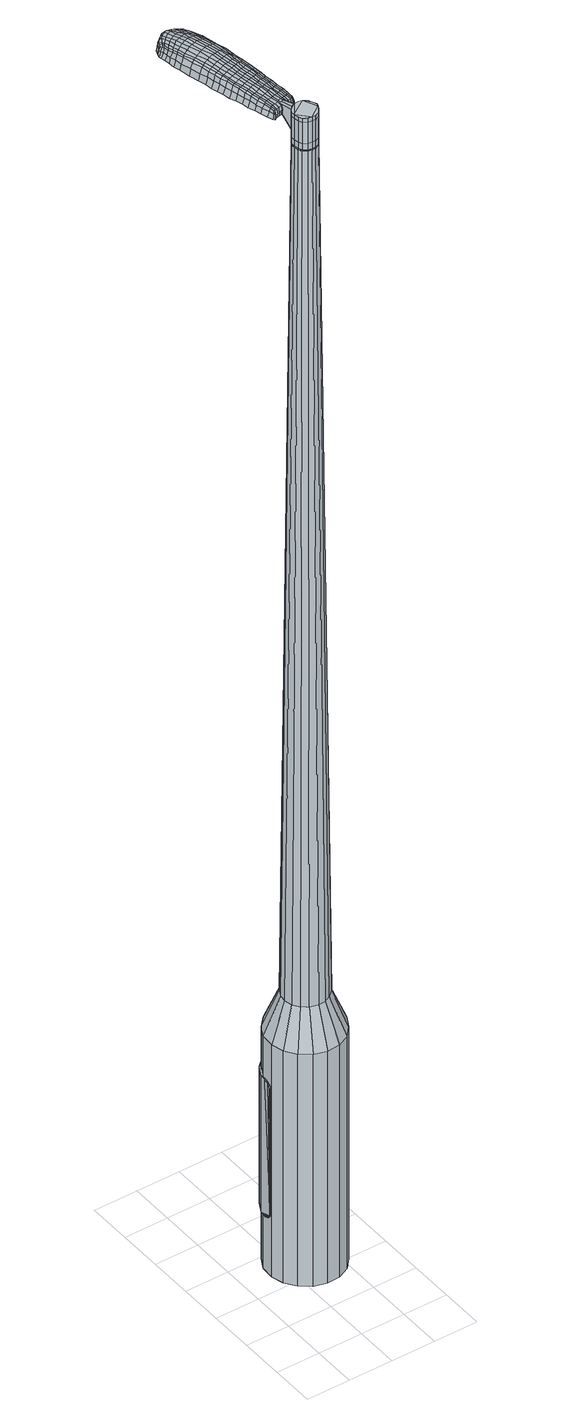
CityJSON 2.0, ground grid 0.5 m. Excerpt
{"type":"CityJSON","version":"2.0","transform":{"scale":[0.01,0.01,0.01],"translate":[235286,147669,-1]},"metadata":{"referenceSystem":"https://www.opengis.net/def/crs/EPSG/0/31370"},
"CityObjects":{
"object1":{"type":"GenericCityObject","attributes":{"cluster":297,"mean_distance_to_centroid":0.318,"new_centroid_x":235286.74,"new_centroid_y":147670.22,"mean_distance_to_camera":7.97,"H1":10.51,"H2":10.22,"Z_final":112.22,"cluster2":-1,"proj_x":235292.25,"proj_y":147668.83,"id_line":52504,"bearing_l":194.18,"distance":5.68,"orientation":"right","G_obj":104.18},"geometry":[{"type":"MultiSurface","lod":"2","boundaries":[[[0,1,2,3]],[[1,4,5,2]],[[4,6,7,5]],[[6,8,9,7]],[[8,10,11,9]],[[10,12,13,11]],[[12,14,15,13]],[[14,16,17,15]],[[16,18,19,17]],[[18,20,21,19]],[[20,22,23,21]],[[22,24,25,23]],[[24,26,27,25]],[[26,28,29,27]],[[28,30,31,29]],[[30,32,33,31]],[[32,34,35,33]],[[34,0,3,35]],[[36,37,38,39]],[[38,40,41,42]],[[41,43,42]],[[42,44,45,46]],[[45,47,46]],[[46,48,49,50]],[[49,51,50]],[[42,46,50,38]],[[50,52,39,38]],[[53,36,39]],[[2,5,7,35]],[[7,9,11,15]],[[11,13,15]],[[15,17,19,23]],[[19,21,23]],[[23,25,27,31]],[[27,29,31]],[[15,23,31,7]],[[31,33,35,7]],[[3,2,35]],[[1,0,54,55]],[[0,34,56,54]],[[34,32,57,56]],[[32,30,58,57]],[[30,28,59,58]],[[28,26,60,59]],[[26,24,61,60]],[[24,22,62,61]],[[22,20,63,62]],[[20,18,64,63]],[[18,16,65,64]],[[16,14,66,65]],[[14,12,67,66]],[[12,10,68,67]],[[10,8,69,68]],[[8,6,70,69]],[[6,4,71,70]],[[4,1,55,71]],[[55,54,72,73]],[[54,56,74,72]],[[56,57,75,74]],[[57,58,76,75]],[[58,59,77,76]],[[59,60,78,77]],[[60,61,79,78]],[[61,62,80,79]],[[62,63,81,80]],[[63,64,82,81]],[[64,65,83,82]],[[65,66,84,83]],[[66,67,85,84]],[[67,68,86,85]],[[68,69,87,86]],[[69,70,88,87]],[[70,71,89,88]],[[71,55,73,89]],[[90,91,92,93]],[[94,95,91,90]],[[96,97,95,94]],[[98,99,97,96]],[[77,100,99,98]],[[78,101,100,77]],[[102,103,101,78]],[[104,105,103,102]],[[106,107,105,104]],[[108,109,107,106]],[[110,111,109,108]],[[84,112,111,110]],[[85,113,112,84]],[[114,115,113,85]],[[87,116,115,114]],[[117,118,116,87]],[[119,120,118,117]],[[93,92,120,119]],[[121,122,123,124]],[[125,121,124,126]],[[127,125,126,128]],[[129,127,128,130]],[[131,129,130,132]],[[133,131,132,134]],[[135,133,134,136]],[[137,135,136,138]],[[139,137,138,140]],[[141,139,140,142]],[[143,141,142,144]],[[145,143,144,146]],[[147,145,146,148]],[[149,147,148,150]],[[151,149,150,152]],[[153,151,152,154]],[[73,72,90,93]],[[72,74,94,90]],[[74,75,96,94]],[[75,76,98,96]],[[76,77,98]],[[79,102,78]],[[79,80,104,102]],[[80,81,106,104]],[[81,82,108,106]],[[82,83,110,108]],[[83,84,110]],[[86,114,85]],[[86,87,114]],[[88,117,87]],[[88,89,119,117]],[[89,73,93,119]],[[155,156,92,91]],[[156,157,120,92]],[[157,158,118,120]],[[158,116,118]],[[159,115,116]],[[159,113,115]],[[160,111,112]],[[160,161,109,111]],[[161,162,107,109]],[[162,163,105,107]],[[163,164,103,105]],[[164,101,103]],[[165,99,100]],[[165,166,97,99]],[[166,167,95,97]],[[167,155,91,95]],[[39,52,153,168]],[[156,155,169,154]],[[53,39,168,122]],[[155,167,123,169]],[[36,53,122,121]],[[167,166,124,123]],[[37,36,121,125]],[[166,165,126,124]],[[38,37,125,127]],[[165,100,128,126]],[[40,38,127,129]],[[100,101,130,128]],[[41,40,129,131]],[[101,164,132,130]],[[43,41,131,133]],[[164,163,134,132]],[[42,43,133,135]],[[163,162,136,134]],[[44,42,135,137]],[[162,161,138,136]],[[45,44,137,139]],[[161,160,140,138]],[[47,45,139,141]],[[160,112,142,140]],[[46,47,141,143]],[[112,113,144,142]],[[48,46,143,145]],[[113,159,146,144]],[[49,48,145,147]],[[159,116,148,146]],[[51,49,147,149]],[[116,158,150,148]],[[50,51,149,151]],[[158,157,152,150]],[[52,50,151,153]],[[157,156,154,152]],[[153,154,170,171]],[[154,169,172,170]],[[169,123,173,172]],[[123,122,174,173]],[[122,168,175,174]],[[168,153,171,175]],[[176,177,178,179]],[[180,176,179,181]],[[176,180,182,183]],[[177,176,183,184]],[[185,186,187,188]],[[189,185,188,190]],[[185,189,191,192]],[[186,185,192,193]],[[194,195,196,197]],[[198,194,197,199]],[[194,198,200,201]],[[195,194,201,202]],[[203,204,205,206]],[[207,203,206,208]],[[203,207,209,210]],[[204,203,210,211]],[[212,213,214,215]],[[216,212,215,217]],[[212,216,218,219]],[[213,212,219,220]],[[221,222,223,224]],[[225,221,224,226]],[[221,225,227,228]],[[222,221,228,229]],[[230,231,232,233]],[[222,230,233,223]],[[230,222,229,234]],[[231,230,234,235]],[[236,237,238,239]],[[231,236,239,232]],[[236,231,235,240]],[[237,236,240,241]],[[242,180,181,243]],[[237,242,243,238]],[[242,237,241,244]],[[180,242,244,182]],[[245,246,247,248]],[[249,245,248,250]],[[245,249,251,252]],[[246,245,252,253]],[[254,255,256,257]],[[246,254,257,247]],[[254,246,253,258]],[[255,254,258,259]],[[260,261,262,263]],[[255,260,263,256]],[[260,255,259,264]],[[261,260,264,265]],[[266,267,268,269]],[[261,266,269,262]],[[266,261,265,270]],[[267,266,270,271]],[[272,177,184,273]],[[267,272,273,268]],[[272,267,271,274]],[[177,272,274,178]],[[275,276,277,278]],[[279,275,278,280]],[[275,279,281,282]],[[276,275,282,283]],[[284,285,286,287]],[[276,284,287,277]],[[284,276,283,288]],[[285,284,288,289]],[[290,291,292,293]],[[285,290,293,286]],[[290,285,289,294]],[[291,290,294,295]],[[296,189,190,297]],[[291,296,297,292]],[[296,291,295,298]],[[189,296,298,191]],[[299,300,301,302]],[[303,299,302,304]],[[299,303,305,306]],[[300,299,306,307]],[[308,309,310,311]],[[300,308,311,301]],[[308,300,307,312]],[[309,308,312,313]],[[314,315,316,317]],[[309,314,317,310]],[[314,309,313,318]],[[315,314,318,319]],[[320,321,322,323]],[[315,320,323,316]],[[320,315,319,324]],[[321,320,324,325]],[[326,186,193,327]],[[321,326,327,322]],[[326,321,325,328]],[[186,326,328,187]],[[329,215,214,330]],[[331,329,330,332]],[[329,331,333,334]],[[215,329,334,217]],[[335,331,332,336]],[[337,335,336,338]],[[335,337,339,340]],[[331,335,340,333]],[[341,337,338,342]],[[343,341,342,344]],[[341,343,345,346]],[[337,341,346,339]],[[347,343,344,348]],[[349,347,348,350]],[[347,349,351,352]],[[343,347,352,345]],[[353,349,350,354]],[[204,353,354,205]],[[353,204,211,355]],[[349,353,355,351]],[[356,357,202,201]],[[358,356,201,200]],[[356,358,359,360]],[[357,356,360,361]],[[362,363,361,360]],[[364,362,360,359]],[[362,364,365,366]],[[363,362,366,367]],[[368,369,367,366]],[[370,368,366,365]],[[368,370,371,372]],[[369,368,372,373]],[[374,375,373,372]],[[376,374,372,371]],[[374,376,209,207]],[[375,374,207,208]],[[377,378,379,380]],[[279,377,380,281]],[[377,279,280,381]],[[378,377,381,382]],[[383,198,199,384]],[[378,383,384,379]],[[383,378,382,385]],[[198,383,385,200]],[[386,387,388,389]],[[225,386,389,227]],[[386,225,226,390]],[[387,386,390,391]],[[392,393,394,395]],[[387,392,395,388]],[[392,387,391,396]],[[393,392,396,397]],[[398,195,202,399]],[[393,398,399,394]],[[398,393,397,400]],[[195,398,400,196]],[[401,402,403,404]],[[183,401,404,184]],[[401,183,182,405]],[[402,401,405,406]],[[407,408,409,410]],[[402,407,410,403]],[[407,402,406,411]],[[408,407,411,412]],[[413,206,205,414]],[[408,413,414,409]],[[413,408,412,415]],[[206,413,415,208]],[[416,417,418,419]],[[188,416,419,190]],[[416,188,187,420]],[[417,416,420,421]],[[422,210,209,423]],[[417,422,423,418]],[[422,417,421,424]],[[210,422,424,211]],[[425,426,427,428]],[[303,425,428,305]],[[425,303,304,429]],[[426,425,429,430]],[[431,216,217,432]],[[426,431,432,427]],[[431,426,430,433]],[[216,431,433,218]],[[434,435,436,437]],[[249,434,437,251]],[[434,249,250,438]],[[435,434,438,439]],[[440,441,442,443]],[[435,440,443,436]],[[440,435,439,444]],[[441,440,444,445]],[[446,213,220,447]],[[441,446,447,442]],[[446,441,445,448]],[[213,446,448,214]],[[449,450,439,438]],[[248,449,438,250]],[[449,248,247,451]],[[450,449,451,452]],[[453,454,445,444]],[[450,453,444,439]],[[453,450,452,455]],[[454,453,455,456]],[[457,330,214,448]],[[454,457,448,445]],[[457,454,456,458]],[[330,457,458,332]],[[459,460,461,462]],[[306,459,462,307]],[[459,306,305,428]],[[460,459,428,427]],[[463,334,333,464]],[[460,463,464,461]],[[463,460,427,432]],[[334,463,432,217]],[[465,466,452,451]],[[257,465,451,247]],[[465,257,256,467]],[[466,465,467,468]],[[469,470,456,455]],[[466,469,455,452]],[[469,466,468,471]],[[470,469,471,472]],[[473,336,332,458]],[[470,473,458,456]],[[473,470,472,474]],[[336,473,474,338]],[[475,476,477,478]],[[312,475,478,313]],[[475,312,307,462]],[[476,475,462,461]],[[479,340,339,480]],[[476,479,480,477]],[[479,476,461,464]],[[340,479,464,333]],[[481,482,468,467]],[[263,481,467,256]],[[481,263,262,483]],[[482,481,483,484]],[[485,486,472,471]],[[482,485,471,468]],[[485,482,484,487]],[[486,485,487,488]],[[489,342,338,474]],[[486,489,474,472]],[[489,486,488,490]],[[342,489,490,344]],[[491,492,493,494]],[[318,491,494,319]],[[491,318,313,478]],[[492,491,478,477]],[[495,346,345,496]],[[492,495,496,493]],[[495,492,477,480]],[[346,495,480,339]],[[497,498,484,483]],[[269,497,483,262]],[[497,269,268,499]],[[498,497,499,500]],[[501,502,488,487]],[[498,501,487,484]],[[501,498,500,503]],[[502,501,503,504]],[[505,348,344,490]],[[502,505,490,488]],[[505,502,504,506]],[[348,505,506,350]],[[507,508,509,510]],[[324,507,510,325]],[[507,324,319,494]],[[508,507,494,493]],[[511,352,351,512]],[[508,511,512,509]],[[511,508,493,496]],[[352,511,496,345]],[[513,514,500,499]],[[273,513,499,268]],[[513,273,184,404]],[[514,513,404,403]],[[515,516,504,503]],[[514,515,503,500]],[[515,514,403,410]],[[516,515,410,409]],[[517,354,350,506]],[[516,517,506,504]],[[517,516,409,414]],[[354,517,414,205]],[[518,519,421,420]],[[328,518,420,187]],[[518,328,325,510]],[[519,518,510,509]],[[520,355,211,424]],[[519,520,424,421]],[[520,519,509,512]],[[355,520,512,351]],[[521,522,382,381]],[[278,521,381,280]],[[521,278,277,523]],[[522,521,523,524]],[[525,358,200,385]],[[522,525,385,382]],[[525,522,524,526]],[[358,525,526,359]],[[527,528,529,530]],[[228,527,530,229]],[[527,228,227,389]],[[528,527,389,388]],[[531,532,533,534]],[[528,531,534,529]],[[531,528,388,395]],[[532,531,395,394]],[[535,357,361,536]],[[532,535,536,533]],[[535,532,394,399]],[[357,535,399,202]],[[537,538,524,523]],[[287,537,523,277]],[[537,287,286,539]],[[538,537,539,540]],[[541,364,359,526]],[[538,541,526,524]],[[541,538,540,542]],[[364,541,542,365]],[[543,544,545,546]],[[234,543,546,235]],[[543,234,229,530]],[[544,543,530,529]],[[547,548,549,550]],[[544,547,550,545]],[[547,544,529,534]],[[548,547,534,533]],[[551,363,367,552]],[[548,551,552,549]],[[551,548,533,536]],[[363,551,536,361]],[[553,554,540,539]],[[293,553,539,286]],[[553,293,292,555]],[[554,553,555,556]],[[557,370,365,542]],[[554,557,542,540]],[[557,554,556,558]],[[370,557,558,371]],[[559,560,561,562]],[[240,559,562,241]],[[559,240,235,546]],[[560,559,546,545]],[[563,564,565,566]],[[560,563,566,561]],[[563,560,545,550]],[[564,563,550,549]],[[567,369,373,568]],[[564,567,568,565]],[[567,564,549,552]],[[369,567,552,367]],[[569,570,556,555]],[[297,569,555,292]],[[569,297,190,419]],[[570,569,419,418]],[[571,376,371,558]],[[570,571,558,556]],[[571,570,418,423]],[[376,571,423,209]],[[572,573,406,405]],[[244,572,405,182]],[[572,244,241,562]],[[573,572,562,561]],[[574,575,412,411]],[[573,574,411,406]],[[574,573,561,566]],[[575,574,566,565]],[[576,375,208,415]],[[575,576,415,412]],[[576,575,565,568]],[[375,576,568,373]],[[577,578,579,580]],[[580,579,581,582]],[[583,581,579,584]],[[584,579,578,585]],[[586,587,588,589]],[[589,588,590,591]],[[592,590,588,593]],[[593,588,587,594]],[[595,596,597,598]],[[598,597,599,600]],[[601,599,597,602]],[[602,597,596,603]],[[604,605,606,607]],[[607,606,608,609]],[[610,608,606,611]],[[611,606,605,612]],[[613,614,615,616]],[[616,615,617,618]],[[619,617,615,620]],[[620,615,614,621]],[[622,623,624,625]],[[625,624,626,627]],[[628,626,624,629]],[[629,624,623,630]],[[631,632,633,634]],[[634,633,623,622]],[[630,623,633,635]],[[635,633,632,636]],[[637,638,639,640]],[[640,639,632,631]],[[636,632,639,641]],[[641,639,638,642]],[[582,581,643,644]],[[644,643,638,637]],[[642,638,643,645]],[[645,643,581,583]],[[646,647,648,649]],[[649,648,650,651]],[[652,650,648,653]],[[653,648,647,654]],[[655,656,657,658]],[[658,657,647,646]],[[654,647,657,659]],[[659,657,656,660]],[[661,662,663,664]],[[664,663,656,655]],[[660,656,663,665]],[[665,663,662,666]],[[667,668,669,670]],[[670,669,662,661]],[[666,662,669,671]],[[671,669,668,672]],[[585,578,673,674]],[[674,673,668,667]],[[672,668,673,675]],[[675,673,578,577]],[[676,677,678,679]],[[679,678,680,681]],[[682,680,678,683]],[[683,678,677,684]],[[685,686,687,688]],[[688,687,677,676]],[[684,677,687,689]],[[689,687,686,690]],[[691,692,693,694]],[[694,693,686,685]],[[690,686,693,695]],[[695,693,692,696]],[[591,590,697,698]],[[698,697,692,691]],[[696,692,697,699]],[[699,697,590,592]],[[700,701,702,703]],[[703,702,704,705]],[[706,704,702,707]],[[707,702,701,708]],[[709,710,711,712]],[[712,711,701,700]],[[708,701,711,713]],[[713,711,710,714]],[[715,716,717,718]],[[718,717,710,709]],[[714,710,717,719]],[[719,717,716,720]],[[721,722,723,724]],[[724,723,716,715]],[[720,716,723,725]],[[725,723,722,726]],[[594,587,727,728]],[[728,727,722,721]],[[726,722,727,729]],[[729,727,587,586]],[[613,616,730,731]],[[731,730,732,733]],[[734,732,730,735]],[[735,730,616,618]],[[733,732,736,737]],[[737,736,738,739]],[[740,738,736,741]],[[741,736,732,734]],[[739,738,742,743]],[[743,742,744,745]],[[746,744,742,747]],[[747,742,738,740]],[[745,744,748,749]],[[749,748,750,751]],[[752,750,748,753]],[[753,748,744,746]],[[751,750,754,755]],[[755,754,605,604]],[[612,605,754,756]],[[756,754,750,752]],[[603,757,758,602]],[[602,758,759,601]],[[760,759,758,761]],[[761,758,757,762]],[[762,763,764,761]],[[761,764,765,760]],[[766,765,764,767]],[[767,764,763,768]],[[768,769,770,767]],[[767,770,771,766]],[[772,771,770,773]],[[773,770,769,774]],[[774,775,776,773]],[[773,776,777,772]],[[610,777,776,608]],[[608,776,775,609]],[[778,779,780,781]],[[781,780,680,682]],[[681,680,780,782]],[[782,780,779,783]],[[600,599,784,785]],[[785,784,779,778]],[[783,779,784,786]],[[786,784,599,601]],[[787,788,789,790]],[[790,789,626,628]],[[627,626,789,791]],[[791,789,788,792]],[[793,794,795,796]],[[796,795,788,787]],[[792,788,795,797]],[[797,795,794,798]],[[603,596,799,800]],[[800,799,794,793]],[[798,794,799,801]],[[801,799,596,595]],[[802,803,804,805]],[[805,804,584,585]],[[583,584,804,806]],[[806,804,803,807]],[[808,809,810,811]],[[811,810,803,802]],[[807,803,810,812]],[[812,810,809,813]],[[604,607,814,815]],[[815,814,809,808]],[[813,809,814,816]],[[816,814,607,609]],[[817,818,819,820]],[[820,819,589,591]],[[586,589,819,821]],[[821,819,818,822]],[[610,611,823,824]],[[824,823,818,817]],[[822,818,823,825]],[[825,823,611,612]],[[826,827,828,829]],[[829,828,704,706]],[[705,704,828,830]],[[830,828,827,831]],[[618,617,832,833]],[[833,832,827,826]],[[831,827,832,834]],[[834,832,617,619]],[[835,836,837]],[[837,836,650,652]],[[651,650,836,838]],[[838,836,835,839]],[[840,841,842,843]],[[843,842,835,837]],[[839,835,842,844]],[[844,842,841,845]],[[621,614,846,847]],[[847,846,841,840]],[[845,841,846,848]],[[848,846,614,613]],[[839,849,850,838]],[[838,850,649,651]],[[646,649,850,851]],[[850,849,851]],[[845,852,853,844]],[[844,853,849,839]],[[851,849,853,854]],[[854,853,852,855]],[[613,731,856,848]],[[848,856,852,845]],[[855,852,856,857]],[[857,856,731,733]],[[858,859,860,861]],[[861,860,707,708]],[[706,707,860,829]],[[829,860,859,826]],[[734,735,862,863]],[[863,862,859,858]],[[826,859,862,833]],[[833,862,735,618]],[[864,865,851]],[[851,865,658,646]],[[655,658,865,866]],[[866,865,864,867]],[[855,868,869,854]],[[854,869,864,851]],[[867,864,869,870]],[[870,869,868,871]],[[733,737,872,857]],[[857,872,868,855]],[[871,868,872,873]],[[873,872,737,739]],[[874,875,876,877]],[[877,876,713,714]],[[708,713,876,861]],[[861,876,875,858]],[[740,741,878,879]],[[879,878,875,874]],[[858,875,878,863]],[[863,878,741,734]],[[867,880,881,866]],[[866,881,664,655]],[[661,664,881,882]],[[882,881,880,883]],[[871,884,885,870]],[[870,885,880,867]],[[883,880,885,886]],[[886,885,884,887]],[[739,743,888,873]],[[873,888,884,871]],[[887,884,888,889]],[[889,888,743,745]],[[890,891,892,893]],[[893,892,719,720]],[[714,719,892,877]],[[877,892,891,874]],[[746,747,894,895]],[[895,894,891,890]],[[874,891,894,879]],[[879,894,747,740]],[[883,896,897,882]],[[882,897,670,661]],[[667,670,897,898]],[[898,897,896,899]],[[887,900,901,886]],[[886,901,896,883]],[[899,896,901,902]],[[902,901,900,903]],[[745,749,904,889]],[[889,904,900,887]],[[903,900,904,905]],[[905,904,749,751]],[[906,907,908,909]],[[909,908,725,726]],[[720,725,908,893]],[[893,908,907,890]],[[752,753,910,911]],[[911,910,907,906]],[[890,907,910,895]],[[895,910,753,746]],[[899,912,913,898]],[[898,913,674,667]],[[585,674,913,805]],[[805,913,912,802]],[[903,914,915,902]],[[902,915,912,899]],[[802,912,915,811]],[[811,915,914,808]],[[751,755,916,905]],[[905,916,914,903]],[[808,914,916,815]],[[815,916,755,604]],[[822,917,918,821]],[[821,918,729,586]],[[726,729,918,909]],[[909,918,917,906]],[[612,756,919,825]],[[825,919,917,822]],[[906,917,919,911]],[[911,919,756,752]],[[783,920,921,782]],[[782,921,679,681]],[[676,679,921,922]],[[922,921,920,923]],[[601,759,924,786]],[[786,924,920,783]],[[923,920,924,925]],[[925,924,759,760]],[[926,927,928,929]],[[929,928,629,630]],[[628,629,928,790]],[[790,928,927,787]],[[930,931,932,933]],[[933,932,927,926]],[[787,927,932,796]],[[796,932,931,793]],[[762,757,934,935]],[[935,934,931,930]],[[793,931,934,800]],[[800,934,757,603]],[[923,936,937,922]],[[922,937,688,676]],[[685,688,937,938]],[[938,937,936,939]],[[760,765,940,925]],[[925,940,936,923]],[[939,936,940,941]],[[941,940,765,766]],[[942,943,944,945]],[[945,944,635,636]],[[630,635,944,929]],[[929,944,943,926]],[[946,947,948,949]],[[949,948,943,942]],[[926,943,948,933]],[[933,948,947,930]],[[768,763,950,951]],[[951,950,947,946]],[[930,947,950,935]],[[935,950,763,762]],[[939,952,953,938]],[[938,953,694,685]],[[691,694,953,954]],[[954,953,952,955]],[[766,771,956,941]],[[941,956,952,939]],[[955,952,956,957]],[[957,956,771,772]],[[958,959,960,961]],[[961,960,641,642]],[[636,641,960,945]],[[945,960,959,942]],[[962,963,964,965]],[[965,964,959,958]],[[942,959,964,949]],[[949,964,963,946]],[[774,769,966,967]],[[967,966,963,962]],[[946,963,966,951]],[[951,966,769,768]],[[955,968,969,954]],[[954,969,698,691]],[[591,698,969,820]],[[820,969,968,817]],[[772,777,970,957]],[[957,970,968,955]],[[817,968,970,824]],[[824,970,777,610]],[[807,971,972,806]],[[806,972,645,583]],[[642,645,972,961]],[[961,972,971,958]],[[813,973,974,812]],[[812,974,971,807]],[[958,971,974,965]],[[965,974,973,962]],[[609,775,975,816]],[[816,975,973,813]],[[962,973,975,967]],[[967,975,775,774]],[[577,580,179,178]],[[580,582,181,179]],[[592,593,192,191]],[[593,594,193,192]],[[595,598,197,196]],[[598,600,199,197]],[[619,620,219,218]],[[620,621,220,219]],[[622,625,224,223]],[[625,627,226,224]],[[631,634,233,232]],[[634,622,223,233]],[[637,640,239,238]],[[640,631,232,239]],[[582,644,243,181]],[[644,637,238,243]],[[652,653,252,251]],[[653,654,253,252]],[[654,659,258,253]],[[659,660,259,258]],[[660,665,264,259]],[[665,666,265,264]],[[666,671,270,265]],[[671,672,271,270]],[[672,675,274,271]],[[675,577,178,274]],[[682,683,282,281]],[[683,684,283,282]],[[684,689,288,283]],[[689,690,289,288]],[[690,695,294,289]],[[695,696,295,294]],[[696,699,298,295]],[[699,592,191,298]],[[700,703,302,301]],[[703,705,304,302]],[[709,712,311,310]],[[712,700,301,311]],[[715,718,317,316]],[[718,709,310,317]],[[721,724,323,322]],[[724,715,316,323]],[[594,728,327,193]],[[728,721,322,327]],[[778,781,380,379]],[[781,682,281,380]],[[600,785,384,199]],[[785,778,379,384]],[[627,791,390,226]],[[791,792,391,390]],[[792,797,396,391]],[[797,798,397,396]],[[798,801,400,397]],[[801,595,196,400]],[[705,830,429,304]],[[830,831,430,429]],[[831,834,433,430]],[[834,619,218,433]],[[837,437,436]],[[837,652,251,437]],[[840,843,443,442]],[[843,837,436,443]],[[621,847,447,220]],[[847,840,442,447]],[[976,977,978,979]],[[980,981,979,978]],[[982,983,984,985]],[[986,987,988,989]],[[977,990,991,978]],[[992,980,978,991]],[[993,982,985,994]],[[995,996,987,986]],[[990,997,998,991]],[[998,999,992,991]],[[1000,993,994,1001]],[[1002,996,995,1003]],[[997,1004,1005,998]],[[1005,1006,999,998]],[[1007,1000,1001,1008]],[[1009,1002,1003,1010]],[[1011,1012,1013,1014]],[[1015,1016,1012,1011]],[[1015,1017,1018,1016]],[[1017,1019,1020,1018]],[[1021,1022,1023,1024]],[[1025,1026,1022,1021]],[[1027,1028,1026,1025]],[[1029,1030,1028,1027]],[[1024,1013,1012,1021]],[[1021,1012,1016,1025]],[[1016,1018,1027,1025]],[[1018,1020,1029,1027]],[[985,984,981,980]],[[994,985,980,992]],[[999,1001,994,992]],[[1006,1008,1001,999]],[[986,989,983,982]],[[995,986,982,993]],[[1003,995,993,1000]],[[1010,1003,1000,1007]],[[987,1011,1014,988]],[[996,1015,1011,987]],[[1017,1015,996,1002]],[[1019,1017,1002,1009]],[[1031,1032,1033,1034]],[[1033,1035,1036,1037]],[[1033,1037,1038,1039]],[[1033,1039,1034]],[[1040,1031,1034,1041]],[[1042,1041,1034,1043]],[[1044,1043,1034]],[[1045,1033,1032,1046]],[[1047,1045,1046,1048]],[[1049,1047,1048,1050]],[[1051,1049,1050,1052]],[[1053,1051,1052,1054]],[[1054,1055,1056,1057]],[[1054,1057,1058,1059]],[[1054,1059,1060,1061]],[[1060,1062,1063,1064]],[[1060,1064,1065,1066]],[[1060,1066,1061]],[[1054,1061,1053]],[[1067,1068,1032,1031]],[[1069,1070,1035,1033]],[[1071,1072,1044,1034]],[[1068,1073,1046,1032]],[[1074,1069,1033,1045]],[[1073,1075,1048,1046]],[[1076,1074,1045,1047]],[[1075,1077,1050,1048]],[[1078,1076,1047,1049]],[[1077,1079,1052,1050]],[[1080,1078,1049,1051]],[[1079,1081,1054,1052]],[[1082,1080,1051,1053]],[[1081,1083,1055,1054]],[[1084,1085,1062,1060]],[[1086,1082,1053,1061]],[[1056,1055,1083,1087]],[[1057,1056,1087,1088]],[[1058,1057,1088,1089]],[[1059,1058,1089,1090]],[[1060,1059,1090,1084]],[[1091,1067,1031,1040]],[[1092,1091,1040,1041]],[[1093,1092,1041,1042]],[[1094,1093,1042,1043]],[[1072,1094,1043,1044]],[[1036,1035,1070,1095]],[[1063,1062,1085,1096]],[[1037,1036,1095,1097]],[[1038,1037,1097,1098]],[[1039,1038,1098,1099]],[[1034,1039,1099,1071]],[[1064,1063,1096,1100]],[[1065,1064,1100,1101]],[[1066,1065,1101,1102]],[[1061,1066,1102,1086]]]}]}
},
"vertices":[
[62,165,384],[76,166,384],[76,166,96],[62,165,96],[91,162,384],[91,162,96],[102,153,384],[102,153,96],[111,141,384],[111,141,96],[114,127,384],[114,127,96],[113,112,384],[113,112,96],[106,99,384],[106,99,96],[96,88,384],[96,88,96],[83,82,384],[83,82,96],[68,81,384],[68,81,96],[54,85,384],[54,85,96],[42,94,384],[42,94,96],[34,106,384],[34,106,96],[30,120,384],[30,120,96],[31,135,384],[31,135,96],[38,148,384],[38,148,96],[48,159,384],[48,159,96],[61,131,1524],[59,127,1524],[59,123,1524],[69,137,1524],[60,118,1524],[62,114,1524],[71,110,1524],[66,111,1524],[75,110,1524],[80,112,1524],[85,120,1524],[83,116,1524],[86,124,1524],[84,129,1524],[78,136,1524],[82,133,1524],[74,137,1524],[65,135,1524],[66,148,429],[75,149,429],[58,144,429],[52,138,429],[48,130,429],[47,122,429],[49,113,429],[54,106,429],[61,101,429],[70,98,429],[78,99,429],[86,103,429],[93,109,429],[96,117,429],[97,125,429],[95,134,429],[90,141,429],[83,146,429],[69,137,1483],[74,137,1483],[65,135,1483],[61,131,1483],[59,127,1483],[59,123,1483],[60,118,1483],[62,114,1483],[66,111,1483],[71,110,1483],[75,110,1483],[80,112,1483],[83,116,1483],[85,120,1483],[86,124,1483],[84,129,1483],[82,133,1483],[78,136,1483],[69,136,1483],[69,136,1485],[73,136,1485],[73,136,1483],[65,134,1483],[65,134,1485],[62,131,1483],[62,131,1485],[60,127,1483],[60,127,1485],[59,123,1485],[60,118,1485],[63,115,1483],[63,115,1485],[67,112,1483],[67,112,1485],[71,111,1483],[71,111,1485],[75,111,1483],[75,111,1485],[79,113,1483],[79,113,1485],[83,116,1485],[85,120,1485],[85,124,1483],[85,124,1485],[84,129,1485],[81,132,1483],[81,132,1485],[78,135,1483],[78,135,1485],[61,131,1519],[65,135,1519],[65,135,1493],[61,131,1493],[59,127,1519],[59,127,1493],[59,123,1519],[59,123,1493],[60,118,1519],[60,118,1493],[62,114,1519],[62,114,1493],[66,111,1519],[66,111,1493],[71,110,1519],[71,110,1493],[75,110,1519],[75,110,1493],[80,112,1519],[80,112,1493],[83,116,1519],[83,116,1493],[85,120,1519],[85,120,1493],[86,124,1519],[86,124,1493],[84,129,1519],[84,129,1493],[82,133,1519],[82,133,1493],[78,136,1519],[78,136,1493],[74,137,1519],[74,137,1493],[69,137,1485],[74,137,1485],[78,136,1485],[82,133,1485],[86,124,1485],[80,112,1485],[75,110,1485],[71,110,1485],[66,111,1485],[62,114,1485],[59,127,1485],[61,131,1485],[65,135,1485],[69,137,1519],[69,137,1493],[67,155,1513],[67,155,1518],[64,155,1513],[61,154,1513],[61,154,1518],[64,155,1518],[65,231,1519],[67,224,1518],[68,226,1509],[66,233,1510],[63,240,1519],[64,241,1510],[62,238,1526],[64,230,1525],[65,223,1525],[28,222,1519],[30,215,1518],[31,215,1525],[29,222,1525],[25,230,1519],[27,230,1526],[24,231,1510],[26,223,1510],[28,216,1509],[27,297,1519],[30,298,1519],[30,299,1513],[26,298,1513],[23,295,1519],[23,296,1513],[24,294,1524],[27,296,1524],[31,297,1524],[45,226,1530],[47,219,1529],[50,219,1529],[48,226,1530],[43,235,1531],[46,235,1531],[39,234,1530],[41,225,1530],[43,218,1529],[65,147,1512],[67,148,1512],[67,149,1517],[65,149,1517],[62,147,1512],[62,148,1517],[61,148,1506],[65,148,1506],[67,149,1506],[49,288,1519],[50,285,1519],[52,287,1512],[50,290,1512],[48,291,1518],[49,292,1512],[47,290,1522],[48,288,1523],[49,285,1524],[52,281,1519],[54,275,1519],[55,277,1512],[53,282,1512],[51,280,1524],[53,275,1525],[56,270,1519],[58,262,1519],[59,264,1511],[57,271,1511],[55,269,1526],[57,261,1526],[61,251,1519],[62,253,1510],[59,250,1526],[79,159,1513],[78,166,1513],[77,165,1518],[78,158,1517],[80,153,1512],[79,154,1516],[81,154,1506],[80,160,1507],[79,167,1507],[76,174,1514],[75,181,1515],[74,180,1520],[75,173,1519],[77,175,1507],[76,182,1507],[74,188,1515],[72,196,1516],[71,194,1522],[72,187,1521],[75,190,1508],[73,197,1508],[71,203,1517],[69,210,1517],[68,209,1524],[70,202,1523],[72,204,1508],[70,212,1509],[68,217,1518],[67,216,1524],[69,219,1509],[14,280,1519],[15,277,1519],[16,277,1524],[16,280,1523],[14,283,1518],[15,282,1522],[13,283,1512],[13,281,1512],[13,278,1512],[16,272,1519],[16,267,1519],[18,266,1525],[17,272,1524],[14,273,1512],[15,267,1512],[18,261,1519],[19,253,1519],[21,253,1526],[19,260,1526],[16,261,1511],[18,254,1511],[22,242,1519],[24,241,1526],[21,243,1510],[50,152,1513],[47,159,1513],[46,159,1507],[48,152,1507],[52,146,1512],[51,147,1506],[52,147,1516],[51,151,1517],[49,158,1518],[45,166,1514],[43,173,1515],[41,174,1507],[44,167,1507],[46,165,1519],[44,173,1520],[41,180,1515],[38,187,1516],[37,188,1508],[39,181,1508],[42,180,1521],[40,187,1522],[36,194,1517],[34,201,1517],[32,202,1509],[34,195,1508],[38,194,1523],[36,201,1524],[32,208,1518],[30,209,1509],[33,208,1524],[63,154,1519],[66,155,1519],[61,161,1520],[64,162,1520],[59,160,1520],[61,153,1519],[60,168,1522],[62,169,1522],[58,176,1523],[60,176,1523],[55,175,1523],[57,168,1521],[56,183,1524],[59,183,1524],[54,190,1525],[57,191,1525],[51,189,1525],[53,182,1524],[52,197,1526],[55,198,1526],[50,204,1527],[53,205,1527],[47,203,1527],[49,196,1526],[49,211,1528],[52,212,1528],[45,211,1528],[28,293,1527],[31,294,1527],[24,291,1526],[25,287,1527],[29,289,1528],[33,290,1528],[30,282,1529],[34,283,1529],[27,281,1528],[28,274,1530],[32,275,1530],[36,276,1530],[34,268,1531],[38,269,1531],[30,267,1530],[32,258,1531],[36,259,1531],[40,260,1531],[39,247,1531],[43,248,1531],[36,246,1531],[15,285,1518],[16,288,1519],[15,289,1513],[14,286,1513],[16,284,1523],[17,287,1523],[19,292,1519],[19,293,1513],[20,290,1524],[47,292,1518],[44,294,1518],[44,293,1523],[46,291,1523],[47,293,1513],[45,295,1513],[41,296,1519],[38,298,1519],[38,296,1524],[41,295,1523],[42,297,1513],[38,299,1513],[34,298,1519],[34,297,1524],[34,299,1513],[62,229,1528],[60,229,1528],[62,222,1528],[64,222,1527],[61,238,1528],[59,238,1529],[58,229,1529],[55,228,1530],[56,221,1529],[59,221,1528],[56,237,1529],[53,237,1530],[51,227,1530],[53,220,1529],[49,236,1531],[31,222,1528],[33,222,1529],[31,231,1529],[29,230,1528],[33,215,1527],[35,215,1528],[37,224,1529],[35,232,1530],[39,217,1528],[53,145,1512],[55,145,1512],[55,146,1517],[53,146,1517],[52,145,1506],[54,146,1506],[58,146,1512],[58,147,1517],[58,147,1506],[79,151,1512],[78,151,1512],[78,152,1506],[80,152,1506],[78,152,1517],[77,152,1517],[75,150,1512],[73,149,1512],[73,150,1506],[76,151,1506],[75,151,1517],[72,151,1517],[70,149,1512],[70,150,1506],[70,150,1517],[77,157,1519],[75,157,1519],[76,165,1520],[74,164,1520],[73,156,1519],[71,156,1519],[72,164,1520],[69,163,1520],[68,155,1519],[67,162,1520],[52,151,1519],[54,152,1519],[52,159,1520],[50,158,1520],[57,152,1519],[55,160,1520],[74,172,1521],[72,172,1521],[73,179,1522],[71,179,1522],[70,171,1521],[67,170,1521],[69,178,1522],[66,178,1523],[65,170,1522],[63,177,1523],[48,166,1521],[50,166,1521],[48,173,1522],[46,173,1522],[53,167,1521],[51,174,1522],[71,187,1523],[69,186,1523],[70,194,1524],[68,193,1524],[67,186,1523],[64,185,1524],[65,193,1525],[63,192,1525],[61,184,1524],[60,191,1525],[44,180,1523],[46,180,1523],[44,187,1524],[41,187,1524],[49,181,1524],[47,188,1525],[68,201,1525],[66,201,1525],[67,208,1526],[65,208,1526],[64,200,1526],[61,199,1526],[62,207,1527],[59,206,1527],[58,199,1526],[56,206,1527],[39,194,1525],[41,194,1525],[39,201,1526],[37,201,1526],[45,195,1526],[43,202,1527],[65,215,1527],[63,215,1527],[61,214,1527],[58,214,1528],[55,213,1528],[35,208,1527],[37,208,1527],[41,209,1528],[17,282,1525],[18,284,1525],[17,278,1526],[19,281,1526],[21,288,1526],[22,284,1527],[47,289,1525],[45,290,1525],[46,287,1526],[48,285,1525],[42,292,1525],[39,293,1526],[40,289,1527],[43,288,1526],[35,294,1526],[36,290,1527],[18,273,1526],[20,275,1527],[19,267,1527],[21,269,1528],[23,278,1528],[24,271,1529],[50,280,1526],[48,282,1527],[49,276,1528],[51,275,1527],[45,283,1527],[41,283,1528],[43,277,1529],[47,276,1528],[38,284,1528],[40,277,1530],[20,261,1528],[22,262,1529],[22,253,1528],[24,254,1529],[26,265,1529],[28,256,1530],[53,269,1528],[51,269,1528],[53,261,1529],[55,261,1528],[48,270,1529],[45,270,1530],[47,261,1530],[50,261,1530],[41,270,1530],[43,261,1531],[25,242,1529],[28,243,1529],[31,244,1530],[58,249,1528],[56,249,1529],[53,249,1530],[50,249,1530],[46,249,1531],[66,226,1509],[65,224,1518],[63,231,1518],[64,233,1509],[61,239,1519],[62,241,1510],[60,238,1525],[62,230,1525],[63,223,1525],[33,215,1525],[32,216,1518],[30,223,1518],[31,222,1525],[27,231,1519],[29,230,1525],[25,232,1510],[28,224,1509],[30,217,1509],[30,297,1513],[31,296,1519],[27,295,1519],[27,296,1513],[24,294,1519],[24,294,1513],[25,292,1524],[28,294,1524],[31,295,1524],[50,220,1528],[47,219,1528],[45,226,1529],[48,227,1529],[43,235,1529],[46,236,1529],[39,234,1529],[42,225,1529],[43,218,1528],[67,151,1516],[67,150,1512],[64,150,1512],[64,151,1516],[61,149,1512],[61,150,1516],[61,150,1506],[64,151,1506],[67,151,1506],[50,286,1512],[49,284,1519],[48,287,1518],[49,289,1512],[47,289,1518],[48,290,1512],[46,288,1522],[46,287,1523],[48,284,1523],[53,276,1512],[52,275,1519],[50,280,1519],[51,281,1512],[49,279,1524],[51,274,1525],[57,263,1511],[56,262,1519],[54,269,1519],[55,271,1511],[53,268,1525],[55,261,1526],[59,251,1519],[60,252,1510],[57,249,1526],[75,165,1518],[76,166,1513],[77,159,1513],[76,158,1517],[78,154,1512],[77,154,1515],[79,155,1506],[78,160,1506],[77,167,1507],[72,180,1520],[73,181,1514],[74,173,1514],[73,172,1519],[75,175,1507],[74,182,1507],[69,194,1522],[70,195,1516],[72,188,1515],[70,187,1521],[73,189,1508],[71,197,1508],[66,209,1523],[67,210,1517],[69,203,1516],[68,201,1522],[70,204,1508],[69,211,1508],[66,217,1517],[65,216,1524],[67,219,1509],[18,277,1523],[17,277,1519],[16,280,1518],[18,280,1523],[16,282,1518],[17,282,1522],[15,283,1512],[15,281,1512],[15,278,1512],[20,267,1525],[18,267,1519],[17,272,1519],[19,272,1524],[16,273,1512],[17,268,1512],[23,253,1526],[21,253,1519],[20,261,1519],[21,261,1525],[18,262,1511],[20,254,1511],[24,242,1519],[26,242,1526],[22,243,1510],[48,160,1507],[49,159,1513],[51,152,1513],[50,153,1506],[53,147,1512],[52,148,1506],[54,148,1515],[53,152,1517],[50,159,1518],[43,174,1507],[45,174,1514],[47,167,1514],[46,167,1507],[48,166,1519],[46,173,1520],[39,189,1508],[40,188,1516],[42,181,1515],[41,182,1508],[44,180,1521],[42,187,1522],[34,203,1508],[36,202,1517],[38,195,1516],[36,196,1508],[40,195,1522],[37,202,1523],[34,209,1517],[32,210,1509],[35,208,1524],[63,155,1518],[66,155,1518],[61,162,1519],[64,162,1519],[59,161,1519],[60,154,1518],[60,169,1520],[62,170,1520],[58,176,1521],[60,177,1521],[55,175,1521],[57,168,1520],[56,183,1523],[59,184,1523],[54,191,1524],[57,191,1524],[51,190,1524],[53,183,1523],[52,198,1525],[55,198,1525],[50,205,1526],[53,206,1526],[47,204,1526],[49,197,1525],[49,212,1527],[51,213,1527],[45,211,1527],[32,293,1526],[28,292,1526],[25,290,1525],[26,286,1526],[29,288,1526],[33,289,1526],[34,283,1528],[31,282,1528],[27,280,1527],[29,273,1528],[32,275,1529],[36,276,1529],[38,269,1530],[34,268,1530],[31,267,1529],[33,258,1530],[36,259,1530],[40,260,1530],[43,248,1530],[40,247,1530],[36,246,1530],[17,287,1513],[18,287,1518],[17,284,1518],[15,285,1512],[18,283,1523],[19,285,1523],[21,290,1519],[20,291,1513],[21,289,1523],[43,291,1523],[43,292,1518],[45,291,1518],[45,289,1523],[46,292,1512],[44,293,1512],[37,294,1523],[37,296,1519],[41,294,1519],[41,293,1523],[41,295,1513],[37,296,1513],[34,296,1519],[34,295,1524],[34,297,1513],[61,222,1527],[60,229,1527],[61,229,1527],[62,222,1526],[59,238,1527],[58,238,1528],[56,221,1528],[54,228,1528],[57,229,1528],[59,222,1527],[55,237,1528],[52,237,1529],[51,228,1529],[53,220,1528],[49,236,1529],[31,231,1528],[34,223,1527],[32,222,1527],[30,231,1527],[34,215,1526],[36,216,1527],[37,224,1528],[35,232,1528],[39,217,1527],[55,148,1516],[55,147,1512],[54,147,1512],[54,148,1516],[53,147,1506],[54,148,1506],[58,148,1512],[58,149,1516],[57,149,1506],[77,153,1512],[78,153,1512],[78,154,1506],[77,153,1516],[76,154,1516],[72,153,1506],[72,152,1512],[75,152,1512],[75,153,1506],[74,153,1516],[72,152,1516],[70,151,1512],[70,152,1506],[69,152,1516],[75,158,1518],[76,158,1518],[74,165,1519],[70,157,1518],[73,157,1518],[71,164,1519],[69,164,1519],[68,156,1518],[66,163,1519],[52,159,1519],[54,153,1518],[53,152,1518],[51,159,1519],[57,153,1518],[55,160,1519],[72,172,1520],[73,172,1520],[71,179,1521],[70,179,1521],[67,171,1520],[70,171,1520],[68,179,1521],[66,178,1521],[65,170,1520],[63,177,1521],[48,174,1521],[50,167,1520],[49,166,1520],[47,173,1521],[53,167,1520],[51,175,1521],[69,187,1522],[70,187,1522],[68,194,1523],[67,194,1523],[64,185,1522],[67,186,1522],[65,193,1523],[62,193,1524],[61,185,1523],[59,192,1524],[44,188,1523],[46,181,1522],[45,181,1522],[42,188,1523],[49,182,1522],[47,189,1523],[66,201,1524],[67,201,1524],[65,208,1525],[64,208,1525],[61,200,1525],[63,200,1524],[62,208,1525],[59,207,1526],[58,199,1525],[56,206,1526],[40,202,1525],[42,195,1524],[40,195,1524],[38,202,1525],[45,196,1524],[43,203,1525],[63,215,1526],[64,215,1526],[57,214,1527],[60,215,1526],[54,213,1527],[38,209,1526],[36,209,1526],[41,210,1526],[19,283,1524],[18,281,1524],[19,278,1525],[20,280,1525],[22,287,1525],[22,283,1525],[45,286,1525],[44,289,1524],[45,287,1524],[47,284,1525],[39,288,1526],[38,292,1525],[41,291,1524],[42,287,1525],[35,293,1525],[36,289,1526],[21,275,1526],[19,273,1526],[21,267,1526],[22,269,1527],[24,278,1526],[25,271,1527],[49,275,1527],[47,281,1526],[48,280,1526],[50,274,1526],[43,276,1528],[41,283,1527],[44,282,1526],[46,276,1527],[38,283,1527],[39,276,1528],[23,262,1527],[22,261,1527],[24,253,1527],[25,254,1528],[27,265,1528],[29,256,1529],[52,261,1528],[50,269,1527],[52,268,1527],[54,260,1527],[46,261,1529],[44,269,1529],[48,269,1528],[50,261,1528],[41,269,1529],[43,261,1530],[28,243,1528],[27,242,1528],[32,244,1529],[55,249,1528],[56,249,1528],[49,249,1529],[52,249,1529],[46,249,1530],[79,154,1508],[72,152,1508],[65,184,1509],[73,186,1509],[61,205,1510],[69,207,1510],[52,244,1512],[61,246,1512],[65,229,1511],[56,226,1511],[47,261,1513],[44,274,1514],[52,277,1514],[56,264,1513],[66,151,1508],[58,182,1509],[52,203,1510],[43,242,1512],[47,224,1511],[38,259,1513],[35,272,1514],[59,149,1508],[50,180,1509],[44,201,1510],[34,239,1512],[38,222,1511],[26,270,1514],[29,257,1513],[52,148,1508],[42,179,1509],[36,199,1510],[25,237,1512],[29,220,1511],[18,268,1514],[20,255,1513],[40,287,1514],[37,292,1514],[44,293,1514],[48,289,1514],[32,285,1514],[30,290,1514],[23,283,1514],[24,288,1514],[15,281,1514],[17,286,1514],[34,295,1515],[30,298,1515],[31,298,1515],[38,297,1515],[29,294,1515],[29,297,1515],[25,293,1515],[27,297,1515],[21,292,1515],[26,297,1515],[30,132,334],[30,137,334],[30,137,165],[29,122,171],[30,132,165],[29,129,165],[29,126,166],[29,124,167],[29,123,169],[29,129,334],[29,126,333],[29,124,332],[29,123,331],[29,122,328],[37,150,165],[37,150,334],[48,160,165],[48,160,334],[62,166,165],[62,166,334],[77,167,165],[77,167,334],[91,163,165],[91,163,334],[95,161,334],[98,159,334],[100,157,333],[102,156,332],[103,155,331],[103,155,328],[95,161,165],[103,155,171],[103,155,169],[102,156,167],[100,157,166],[98,159,165],[33,132,334],[33,136,334],[33,136,165],[33,132,165],[32,122,171],[32,122,328],[39,148,334],[39,148,165],[49,157,334],[49,157,165],[62,163,334],[62,163,165],[76,164,334],[76,164,165],[90,161,334],[90,161,165],[93,158,334],[101,153,328],[101,153,171],[93,158,165],[96,156,334],[98,155,333],[100,154,332],[101,153,331],[32,128,334],[32,126,333],[32,124,332],[32,122,331],[32,128,165],[101,153,169],[32,126,166],[32,124,167],[32,122,169],[100,154,167],[98,155,166],[96,156,165]
]}
